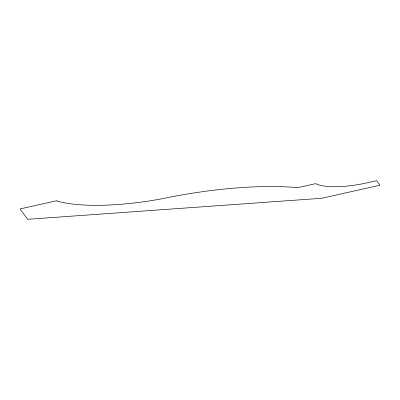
<?xml version="1.0" encoding="UTF-8"?>
<svg xmlns="http://www.w3.org/2000/svg" width="400" height="400" viewBox="0 0 400 400"><rect width="100%" height="100%" fill="white"/><g stroke="black" fill="none" stroke-linecap="round" stroke-linejoin="round"><path stroke-width="0.6" d="M56.32 200.815L20 208.945L27.735 219.295L321.585 198.29L380 185.21L376.635 180.705L367.32 182.79A46.845 12.835 -10.5 0 1 315.68 183.64L297.71 187.665A168.66 46.205 -10.5 0 0 162.36 198.715A118.2 32.38 -10.5 0 1 56.32 200.815"/></g></svg>
